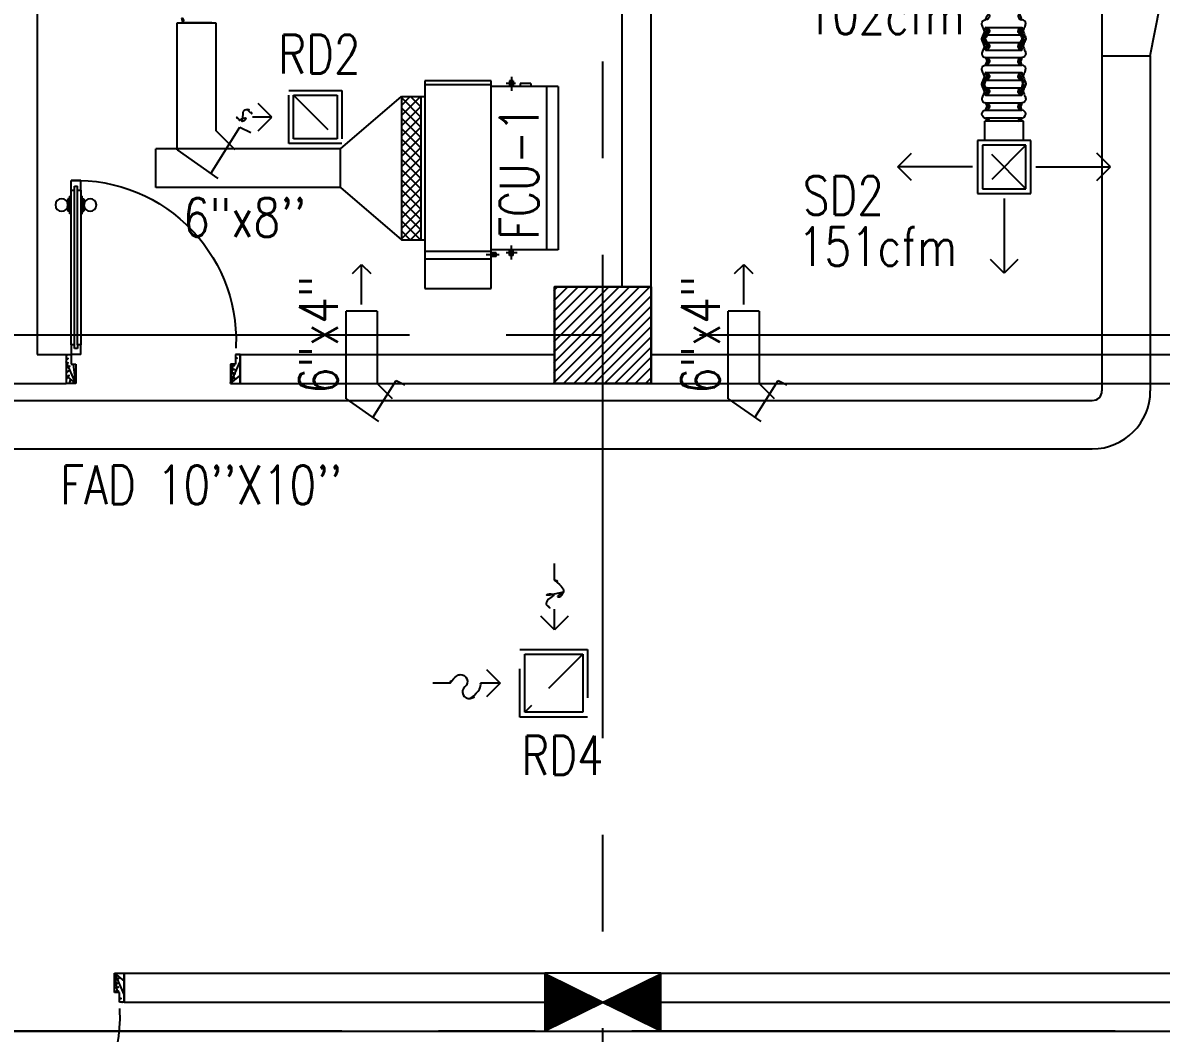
# Model space of a CAD drawing. Extents: x 417866231.7 to 417866328.5, y 43498046.7 to 43498124.2.
# Drawn here: x 417866269.08 to 417866274.97, y 43498081.2 to 43498086.42 of the extents above; entities that cross this region are included whole.
import ezdxf

# ---------------------------------------------------------------- set-up
doc = ezdxf.new("R2010")
doc.units = 0
doc.header["$MEASUREMENT"] = 0
doc.linetypes.add('CENTERX2', pattern=[4, 2.5, -0.5, 0.5, -0.5])
doc.linetypes.add('HIDDEN', pattern=[0.375, 0.25, -0.125])
doc.layers.get('0').update_dxf_attribs({"linetype": 'CONTINUOUS'})
for name, color, linetype in [('AXES', 11, 'CENTERX2'), ('COL', 7, 'CONTINUOUS'), ('DOOR', 9, 'CONTINUOUS'), ('DUCT', 6, 'CONTINUOUS'), ('FCU', 6, 'CONTINUOUS'), ('HAT', 11, 'CONTINUOUS'), ('M-AC-FLEX', 7, 'CONTINUOUS'), ('M-EGU.', 2, 'CONTINUOUS'), ('M-TEXT', 2, 'CONTINUOUS'), ('ROOF', 11, 'CONTINUOUS'), ('WALL', 9, 'CONTINUOUS')]:
    doc.layers.add(name, color=color, linetype=linetype)
doc.styles.add('ROMANS', font='ROMANS.shx', dxfattribs={"width": 0.6})
pattern_1 = [(45, (0, 0), (-26.51650429449553, 26.51650429449553), [])]

# ---------------------------------------------------------------- blocks, each defined once
blk = doc.blocks.new('DOOR90')
at = {"layer": 'DOOR', "color": 7, "linetype": 'ByBlock'}
for p, q in [((-150, 0), (0, 0)), ((-150, 0), (-150, -25)), ((0, -50), (-113.7099299924448, 0)), ((0, -50), (-40.1457343158545, 0)), ((0, -50), (0, 0)), ((-1000, -25), (-1050, -25)), ((-1050, -75), (-1050, -25)), ((-1050, -25), (-1050, -75)), ((-1000, -41.9999999999709), (-1020, -41.9999999999709)), ((-1020, -42), (-1020, -58)), ((-1000, -58), (-1020, -58)), ((-1000, -25), (-1000, -41.9999999999709)), ((-1000, -58), (-1000, -75)), ((-877.6424572214019, -17.79999999995925), (-967.6424572214019, -17.79999999995925)), ((-967.6424572214019, -25), (-967.6424572214019, -17.79999999995925)), ((-955.0424572214251, -8.799999999959255), (-890.2424572213786, -8.799999999959255)), ((-955.0424572214251, -17.79999999995925), (-955.0424572214251, -8.799999999959255)), ((-955.0424572214251, -17.79999999995925), (-890.2424572213786, -17.79999999995925)), ((-890.2424572213786, -17.79999999995925), (-890.2424572213786, -8.799999999959255)), ((-877.6424572214019, -25), (-877.6424572214019, -17.79999999995925)), ((-200, -25), (-150, -25)), ((-200, -42), (-200, -25)), ((-180, -42), (-200, -42)), ((-200, -58), (-180, -58)), ((-200, -75), (-200, -58)), ((-180, -58), (-180, -42)), ((-150, -25), (-100, -25)), ((-150, -75), (-150, -25)), ((-100, -25), (-100, -50)), ((0, -50), (-100, -36.64271395650576)), ((-100, -50), (0, -50)), ((-1000, -75), (-1050, -74.99999999947613)), ((-967.6424572214019, -75), (-967.6424572214019, -82.20000000004075)), ((-877.6424572214019, -82.20000000004075), (-967.6424572214019, -82.20000000004075)), ((-955.0424572214251, -82.20000000004075), (-890.2424572213786, -82.20000000004075)), ((-955.0424572214251, -82.20000000004075), (-955.0424572214251, -91.20000000004075)), ((-955.0424572214251, -91.20000000004075), (-890.2424572213786, -91.20000000004075)), ((-890.2424572213786, -82.20000000004075), (-890.2424572213786, -91.20000000004075)), ((-877.6424572214019, -75), (-877.6424572214019, -82.20000000004075)), ((-150, -75), (-200, -75)), ((-150, -875), (-100, -875)), ((-150, -900), (-150, -875)), ((0, -850), (-113.7099299924448, -900)), ((-100, -875), (-100, -850)), ((0, -850), (-100, -863.3572860434942)), ((-100, -850), (0, -850)), ((0, -850), (-40.1457343158545, -900)), ((0, -850), (0, -900)), ((-150, -900), (0, -900)), ((0, -900), (-150, -900))]:
    blk.add_line(p, q, dxfattribs=at)
at = {"layer": 'DOOR', "linetype": 'ByBlock'}
for p, q in [((-200, -25), (-1000, -25)), ((-200, -42), (-1000, -41.9999999999709)), ((-200, -58), (-1000, -58)), ((-1000, -75), (-200, -75))]:
    blk.add_line(p, q, dxfattribs=at)
at = {"layer": 'DOOR', "color": 7, "linetype": 'ByBlock'}
for centre in [(-922.6424572214019, 23.53094421501737), (-922.6424572214019, -123.5309442149592)]:
    blk.add_circle(centre, 32.39999999998526, dxfattribs=at)
for centre, radius, start, end in [((0, -50), 154.4019578127773, 161.1052885482714, 166.2857707768669), ((0, -50), 94.40195781277725, 148.0181880328085, 180), ((0, -50), 134.4019578127773, 158.159849394549, 169.2800236450682), ((0, -50), 114.4019578127773, 154.0838418822192, 167.37742587102), ((0, -50), 74.40195781277725, 137.7764264185456, 180), ((0, -50), 54.40195781277725, 113.2073828924446, 180), ((0, -50), 34.40195781277725, 90, 180), ((0, -50), 14.40195781277725, 90, 180), ((0, -850), 134.4019578127773, 190.7199763549318, 201.840150605451), ((0, -850), 94.40195781277725, 180, 211.9818119671915), ((0, -850), 74.40195781277725, 180, 222.2235735814543), ((0, -850), 54.40195781277725, 180, 246.7926171075554), ((0, -850), 34.40195781277725, 180, 270), ((0, -850), 14.40195781277725, 180, 270), ((0, -850), 154.4019578127773, 193.7142292231331, 198.8947114517286)]:
    blk.add_arc(centre, radius, start, end, dxfattribs=at)
at = {"layer": 'DOOR', "linetype": 'HIDDEN', "ltscale": 0.5}
blk.add_arc((-222.2222222220153, -49.99999999976717), 828.155208510499, 178.270116378131, 275.0030377036063, dxfattribs=at)
blk = doc.blocks.new('*X76')
at = {"color": 0}
for p, q in [((227925.5536769295, 149489.7339738117), (228425.5536769295, 149989.7339738117)), ((227928.5557043091, 149545.7690097803), (228372.5206683405, 149989.7339738117)), ((227928.5557043091, 149598.8020183693), (228319.4876597515, 149989.7339738117)), ((227928.5557043091, 149651.8350269583), (228266.4546511625, 149989.7339738117)), ((227928.5557043091, 149704.8680355472), (228213.4216425735, 149989.7339738117)), ((227928.5557043091, 149757.9010441362), (228160.3886339845, 149989.7339738117)), ((227928.5557043091, 149810.9340527252), (228107.3556253955, 149989.7339738117)), ((227928.5557043091, 149863.9670613142), (228054.3226168065, 149989.7339738117)), ((227928.5557043091, 149917.0000699032), (228001.2896082175, 149989.7339738117)), ((227928.5557043091, 149970.0330784922), (227948.2565996285, 149989.7339738117)), ((227978.5866855185, 149489.7339738117), (228428.555704309, 149939.7029926023)), ((228031.6196941074, 149489.7339738117), (228428.555704309, 149886.6699840132)), ((228084.6527026964, 149489.7339738117), (228428.555704309, 149833.6369754242)), ((228137.6857112854, 149489.7339738117), (228428.555704309, 149780.6039668353)), ((228190.7187198744, 149489.7339738117), (228428.555704309, 149727.5709582463)), ((228243.7517284634, 149489.7339738117), (228428.555704309, 149674.5379496573)), ((228296.7847370524, 149489.7339738117), (228428.555704309, 149621.5049410683)), ((228349.8177456414, 149489.7339738117), (228428.555704309, 149568.4719324793)), ((228402.8507542304, 149489.7339738117), (228428.555704309, 149515.4389238903))]:
    blk.add_line(p, q, dxfattribs=at)
blk = doc.blocks.new('COL50')
at = {"layer": 'COL'}
blk.add_lwpolyline([(-249.9999999999709, 250), (-249.9999999999418, -250), (250, -250), (249.9999999999709, 250)], close=True, dxfattribs=at)
blk = doc.blocks.new('C5')
at = {"layer": 'HAT', "linetype": 'ByBlock'}
h = blk.add_hatch(dxfattribs=at)
h.set_pattern_fill('ANSI31', color=256, scale=300, style=0)
h.set_pattern_definition([(45, (-223356.1822811712, -51411.00533739349), (-26.51650429449553, 26.51650429449553), [])])
h.paths.add_polyline_path([(300.0000000001455, 300.0000000000218), (0, 300.0000000000146), (0, 1.455191522836685e-11), (300.0000000001164, 3.637978807091713e-11)])
h.paths.add_polyline_path([(599.9999999999709, 300.0000000000073), (300.0000000001455, 300.0000000000073), (300.0000000000873, 4.365574568510056e-11), (600, 6.548361852765083e-11)])
at = {"layer": 'COL'}
blk.add_lwpolyline([(600, 300.0000000000509), (0, 300.0000000000218), (0, 2.91038304567337e-11), (600, 5.820766091346741e-11)], close=True, dxfattribs=at)
blk = doc.blocks.new('*X29')
at = {"color": 0}
for p, q in [((16890.47746209932, -2466.570672882412), (16943.4517006644, -2413.596434317336)), ((16990.47746209933, -2512.466117304769), (16891.6077791119, -2413.596434317336)), ((16990.47746209933, -2459.433108715778), (16944.64078770089, -2413.596434317336)), ((16890.47746209932, -2519.603681471403), (16990.47746209933, -2419.603681471401)), ((16990.47746209933, -2565.49912589376), (16890.47746209932, -2465.499125893757)), ((16890.47746209932, -2572.636690060394), (16990.47746209933, -2472.636690060392)), ((16990.47746209933, -2618.532134482751), (16890.47746209932, -2518.532134482748)), ((16890.47746209932, -2625.669698649385), (16990.47746209933, -2525.669698649383)), ((16990.47746209933, -2671.565143071742), (16890.47746209932, -2571.565143071739)), ((16890.47746209932, -2678.702707238376), (16990.47746209933, -2578.702707238374)), ((16990.47746209933, -2724.598151660733), (16890.47746209932, -2624.59815166073)), ((16890.47746209932, -2731.735715827367), (16990.47746209933, -2631.735715827365)), ((16990.47746209933, -2777.631160249724), (16890.47746209932, -2677.631160249721)), ((16890.47746209932, -2784.768724416358), (16990.47746209933, -2684.768724416357)), ((16990.47746209933, -2830.664168838715), (16890.47746209932, -2730.664168838713)), ((16890.47746209932, -2837.801733005349), (16990.47746209933, -2737.801733005348)), ((16990.47746209933, -2883.697177427706), (16890.47746209932, -2783.697177427704)), ((16890.47746209932, -2890.83474159434), (16990.47746209933, -2790.834741594339)), ((16990.47746209933, -2936.730186016697), (16890.47746209932, -2836.730186016694)), ((16890.47746209932, -2943.867750183331), (16990.47746209933, -2843.86775018333)), ((16990.47746209933, -2989.763194605689), (16890.47746209932, -2889.763194605686)), ((16890.47746209932, -2996.900758772323), (16990.47746209933, -2896.900758772321)), ((16990.47746209933, -3042.796203194679), (16890.47746209932, -2942.796203194677)), ((16890.47746209932, -3049.933767361314), (16990.47746209933, -2949.933767361312)), ((16990.47746209933, -3095.82921178367), (16890.47746209932, -2995.829211783668)), ((16890.47746209932, -3102.966775950305), (16990.47746209933, -3002.966775950303)), ((16990.47746209933, -3148.862220372662), (16890.47746209932, -3048.862220372659)), ((16891.53081232129, -3154.946434317336), (16990.47746209933, -3055.999784539294)), ((16943.52866745501, -3154.946434317336), (16890.47746209932, -3101.89522896165)), ((16944.56382091028, -3154.946434317336), (16990.47746209933, -3109.032793128285))]:
    blk.add_line(p, q, dxfattribs=at)
blk = doc.blocks.new('WHE06')
at = {"color": 3}
for p, q in [((688.9750000238419, 621.5), (346.0749999880791, 621.5)), ((346.0749999880791, 621.5), (346.0749999880791, 469.1000000014901)), ((688.9750000238419, 469.1000000014901), (688.9750000238419, 621.5)), ((242.1000000238419, 472.1842434704304), (242.1000000238419, 399.4801759719849)), ((60.32499998807907, -422.25), (60.32499998807907, 422.25)), ((212.2971614003181, 437.25), (269.0589052438736, 437.25)), ((232.1000000238419, 452.25), (232.1000000238419, 422.25)), ((232.1000000238419, 452.25), (252.1000000238419, 452.25)), ((252.1000000238419, 452.25), (252.1000000238419, 422.25)), ((304.9940044879913, 447.6499999985099), (373.2827185988426, 447.6499999985099)), ((321.0749999880791, 457.6499999985099), (321.0749999880791, 437.6499999985099)), ((321.0749999880791, 457.6499999985099), (346.0749999880791, 457.6499999985099)), ((321.0749999880791, 437.6499999985099), (346.0749999880791, 437.6499999985099)), ((346.0749999880791, 430.4178223386407), (688.9750000238419, 430.4178223386407)), ((811.1999999880791, 370.6749999970198), (688.9750000238419, 370.6749999970198)), ((711.1999999880791, -370.6749999970198), (711.1999999880791, 370.6749999970198)), ((811.1999999880791, -370.6749999970198), (811.1999999880791, 370.6749999970198)), ((242.1000000238419, -472.1842434704304), (242.1000000238419, -399.4801759719849)), ((811.1999999880791, -370.6749999970198), (688.9750000238419, -370.6749999970198)), ((141.6357128024101, -437.25), (141.6357128024101, -422.25)), ((141.6357128024101, -437.25), (196.5700032711029, -437.25)), ((196.5700032711029, -437.25), (196.5700032711029, -422.25)), ((221.3790392279625, -437.25), (269.0589052438736, -437.25)), ((232.1000000238419, -452.25), (232.1000000238419, -422.25)), ((232.1000000238419, -452.25), (252.1000000238419, -452.25)), ((252.1000000238419, -452.25), (252.1000000238419, -422.25)), ((346.0749999880791, -430.4178223386407), (688.9750000238419, -430.4178223386407))]:
    blk.add_line(p, q, dxfattribs=at)
at = {"color": 6}
for p, q in [((0, -422.25), (0, 422.25)), ((0, 422.25), (346.0749999880791, 422.25)), ((346.0749999880791, 469.1000000014901), (346.0749999880791, -450.8250000029802)), ((688.9750000238419, 469.1000000014901), (346.0749999880791, 469.1000000014901)), ((688.9750000238419, -450.8250000029802), (688.9750000238419, 469.1000000014901)), ((0, -422.25), (346.0749999880791, -422.25)), ((346.0749999880791, -450.8250000029802), (688.9750000238419, -450.8250000029802))]:
    blk.add_line(p, q, dxfattribs=at)
at = {"color": 11}
blk.add_blockref('*X29', (-16179.27746212482, 2784.271434314549), dxfattribs=at)

msp = doc.modelspace()

# ---------------------------------------------------------------- hatches: boundary and pattern name
at = {"layer": 'HAT'}
h = msp.add_hatch(dxfattribs=at)
h.set_pattern_fill('ANSI31', color=256, scale=300, style=0)
h.set_pattern_definition(pattern_1)
h.paths.add_polyline_path([(417866274.1968632, 43498084.70208099), (417866274.1968632, 43498085.05208099), (417866273.8968632, 43498085.05208099), (417866273.8968632, 43498084.70208099)])
h.paths.add_polyline_path([(417866273.8968632, 43498084.35208099), (417866274.1968632, 43498084.35208099), (417866274.1968632, 43498084.70208099), (417866273.8968632, 43498084.70208099)])
h = msp.add_hatch(dxfattribs=at)
h.set_pattern_fill('ANSI31', color=256, scale=300, style=0)
h.set_pattern_definition(pattern_1)
h.paths.add_polyline_path([(417866274.5168632, 43498084.70208099), (417866274.5168632, 43498085.05208099), (417866274.2168632, 43498085.05208099), (417866274.2168632, 43498084.70208099)])
h.paths.add_polyline_path([(417866274.2168632, 43498084.35208099), (417866274.5168632, 43498084.35208099), (417866274.5168632, 43498084.70208099), (417866274.2168632, 43498084.70208099)])

# ---------------------------------------------------------------- linework, layer by layer
at = {"layer": 'AXES'}
for p, q in [((417866272.0786051, 43498046.72449277), (417866272.0786051, 43498123.53716789)), ((417866307.0786051, 43498084.80878641), (417866239.0386051, 43498084.80878641)), ((417866306.7286051, 43498081.20878641), (417866239.0386051, 43498081.20878641))]:
    msp.add_line(p, q, dxfattribs=at)
at = {"layer": 'DUCT', "linetype": 'ByBlock'}
for p, q in [((417866274.6611952, 43498088.58719017), (417866274.6611952, 43498084.52097195)), ((417866274.9111952, 43498086.25335851), (417866274.9611952, 43498086.50749288)), ((417866269.8778712, 43498086.42452512), (417866270.0778712, 43498086.42452512)), ((417866269.8778712, 43498085.76691617), (417866269.8778712, 43498086.42452512)), ((417866270.0778712, 43498086.42452512), (417866270.0778712, 43498085.86691616)), ((417866274.6611952, 43498086.25335851), (417866274.9111952, 43498086.25335851)), ((417866274.9111952, 43498086.25335851), (417866274.9111952, 43498084.52097195)), ((417866270.7224568, 43498085.77261777), (417866271.0369591, 43498086.04329278)), ((417866270.1778712, 43498085.76691617), (417866270.0778712, 43498085.86691616)), ((417866269.7666383, 43498085.57261778), (417866269.7666383, 43498085.77261777)), ((417866270.7224568, 43498085.77261777), (417866269.7666383, 43498085.77261777)), ((417866270.7224568, 43498085.57261778), (417866270.7224568, 43498085.77261777)), ((417866270.7224568, 43498085.57261778), (417866269.7666383, 43498085.57261778)), ((417866270.7224568, 43498085.57261778), (417866271.0369591, 43498085.30194277)), ((417866270.9114286, 43498084.93295652), (417866270.7514286, 43498084.93295652)), ((417866272.8877769, 43498084.93295652), (417866272.7277768, 43498084.93295652)), ((417866265.6773189, 43498084.47097195), (417866274.6111951, 43498084.47097195)), ((417866265.6773189, 43498084.22097195), (417866274.6111951, 43498084.22097195))]:
    msp.add_line(p, q, dxfattribs=at)
at = {"layer": 'DUCT'}
for p, q in [((417866270.0510025, 43498085.64568835), (417866270.2011848, 43498085.88502394)), ((417866270.2011848, 43498085.88502394), (417866270.2576267, 43498085.85625095)), ((417866270.2011848, 43498085.88502394), (417866270.2011848, 43498085.88502394)), ((417866269.8778712, 43498085.76691617), (417866270.0877931, 43498085.6199273)), ((417866270.7514286, 43498084.47977953), (417866270.7514286, 43498084.93295652)), ((417866270.9114286, 43498084.93295652), (417866270.9114286, 43498084.55977952)), ((417866272.7277768, 43498084.47977953), (417866272.7277768, 43498084.93295652)), ((417866272.8877769, 43498084.93295652), (417866272.8877769, 43498084.55977952)), ((417866270.8899336, 43498084.38279728), (417866271.0100795, 43498084.57426574)), ((417866270.9914286, 43498084.47977953), (417866270.9114286, 43498084.55977952)), ((417866271.0100795, 43498084.57426574), (417866271.055233, 43498084.55124735)), ((417866272.8662819, 43498084.38279728), (417866272.9864277, 43498084.57426574)), ((417866272.9677768, 43498084.47977953), (417866272.8877769, 43498084.55977952)), ((417866272.9864277, 43498084.57426574), (417866273.0315812, 43498084.55124735)), ((417866270.7514286, 43498084.47977953), (417866270.9193661, 43498084.36218844)), ((417866272.7277768, 43498084.47977953), (417866272.8957143, 43498084.36218844))]:
    msp.add_line(p, q, dxfattribs=at)
at = {"layer": 'DUCT', "linetype": 'ByBlock'}
for radius in [0.05, 0.3]:
    msp.add_arc((417866274.6111951, 43498084.52097195), radius, 270, 0, dxfattribs=at)
at = {"layer": 'M-AC-FLEX', "color": 11}
for p, q in [((417866270.0563787, 43498086.42452512), (417866269.8993636, 43498086.42452512)), ((417866274.0594371, 43498086.40063802), (417866274.2469311, 43498086.40063802)), ((417866274.0594371, 43498086.3616863), (417866274.2469311, 43498086.3616863)), ((417866274.0594371, 43498086.32268626), (417866274.2469311, 43498086.32268626)), ((417866274.0594371, 43498086.32263795), (417866274.2469311, 43498086.32263795)), ((417866274.0594371, 43498086.28368623), (417866274.2469311, 43498086.28368623)), ((417866274.0594371, 43498086.24468625), (417866274.2469311, 43498086.24468625)), ((417866274.0594371, 43498086.24468625), (417866274.2469311, 43498086.24468625)), ((417866274.0594371, 43498086.20568622), (417866274.2469311, 43498086.20568622)), ((417866274.0594371, 43498086.20568622), (417866274.2469311, 43498086.20568622)), ((417866274.0594371, 43498086.16668624), (417866274.2469311, 43498086.16668624)), ((417866274.0594371, 43498086.12773452), (417866274.2469311, 43498086.12773452)), ((417866274.0594371, 43498086.12768621), (417866274.2469311, 43498086.12768621)), ((417866274.0594371, 43498086.08873449), (417866274.2469311, 43498086.08873449)), ((417866274.0594371, 43498086.08868618), (417866274.2469311, 43498086.08868618)), ((417866274.0594371, 43498086.04973445), (417866274.2469311, 43498086.04973445)), ((417866274.0594371, 43498086.01073448), (417866274.2469311, 43498086.01073448)), ((417866274.0594371, 43498086.01073448), (417866274.2469311, 43498086.01073448)), ((417866274.0594371, 43498085.97173444), (417866274.2469311, 43498085.97173444)), ((417866274.0594371, 43498085.97173444), (417866274.2469311, 43498085.97173444)), ((417866274.0594371, 43498085.93273447), (417866274.2469311, 43498085.93273447))]:
    msp.add_line(p, q, dxfattribs=at)
at = {"layer": 'M-AC-FLEX'}
for points in [[(417866269.8993636, 43498086.44798777, -1), (417866269.8993636, 43498086.42452524, 0.001126673975510654), (417866269.8993108, 43498086.42452512, 0.001126673975510654)], [(417866274.0594371, 43498086.36163799, 1), (417866274.0594371, 43498086.40063802, -0.9999999999999997), (417866274.0594371, 43498086.439638, 0.9999999999999997), (417866274.0594371, 43498086.47863803, -0.008922208175201772), (417866274.0587533, 43498086.47863803, -0.008922208175201772)], [(417866274.2469311, 43498086.36163799, -1), (417866274.2469311, 43498086.40063802, 0.9999999999999997), (417866274.2469311, 43498086.439638, -1), (417866274.2469311, 43498086.47863803, 0.008922208175201772), (417866274.2476149, 43498086.47863803, 0.008922208175201772)], [(417866274.0594371, 43498086.40063802, -1), (417866274.0594371, 43498086.36163799, 0.9999999999999997), (417866274.0594371, 43498086.32263801)], [(417866274.2469311, 43498086.40063802, 1), (417866274.2469311, 43498086.36163799, -0.9999999999999997), (417866274.2469311, 43498086.32263801)], [(417866274.0687547, 43498086.36405639, -0.1251917153874746), (417866274.0594371, 43498086.3616863, 0.9999999999999997), (417866274.0594371, 43498086.32268632)], [(417866274.0594371, 43498086.32268632, -1), (417866274.0594371, 43498086.3616863)], [(417866274.0594371, 43498086.28368623, 1), (417866274.0594371, 43498086.32268626, -0.9999999999999997), (417866274.0594371, 43498086.36168624)], [(417866274.0594371, 43498086.36168624, 1), (417866274.0594371, 43498086.32268626)], [(417866274.0594371, 43498086.32263801, -1), (417866274.0594371, 43498086.36163799)], [(417866274.0687547, 43498086.32026786, 0.1251917153874746), (417866274.0594371, 43498086.32263795, -0.9999999999999997), (417866274.0594371, 43498086.36163793)], [(417866274.0594371, 43498086.36163793, 1), (417866274.0594371, 43498086.32263795)], [(417866274.2469311, 43498086.28368623, -1), (417866274.2469311, 43498086.32268626, 0.9999999999999997), (417866274.2469311, 43498086.36168624)], [(417866274.2376136, 43498086.36405639, 0.1251913587584281), (417866274.2469311, 43498086.3616863, -0.9999999999999997), (417866274.2469311, 43498086.32268632)], [(417866274.2376136, 43498086.32026786, -0.1251913587584281), (417866274.2469311, 43498086.32263795, 0.9999999999999997), (417866274.2469311, 43498086.36163793)], [(417866274.2469793, 43498086.32268638, 1.000000764127005), (417866274.2469311, 43498086.3616863)], [(417866274.2469793, 43498086.36168618, -1.000000764127005), (417866274.2469311, 43498086.32268626)], [(417866274.2469793, 43498086.32263807, 1.000000764127005), (417866274.2469311, 43498086.36163799)], [(417866274.2469793, 43498086.36163787, -1.000000764127005), (417866274.2469311, 43498086.32263795)], [(417866274.0594371, 43498086.32268626, -1), (417866274.0594371, 43498086.28368623, 0.9999999999999997), (417866274.0594371, 43498086.24468625, -0.9999999999999997), (417866274.0594371, 43498086.20568622, 0.008922208175201772), (417866274.0587533, 43498086.20568622, 0.008922208175201772)], [(417866274.2469311, 43498086.32268626, 1), (417866274.2469311, 43498086.28368623, -0.9999999999999997), (417866274.2469311, 43498086.24468625, 1), (417866274.2469311, 43498086.20568622, -0.008922208175201772), (417866274.2476149, 43498086.20568622, -0.008922208175201772)], [(417866274.0594371, 43498086.12768621, 1), (417866274.0594371, 43498086.16668624, -0.9999999999999997), (417866274.0594371, 43498086.20568622, 0.9999999999999997), (417866274.0594371, 43498086.24468625, -0.008922208175201772), (417866274.0587533, 43498086.24468625, -0.008922208175201772)], [(417866274.2469311, 43498086.12768621, -1), (417866274.2469311, 43498086.16668624, 0.9999999999999997), (417866274.2469311, 43498086.20568622, -1), (417866274.2469311, 43498086.24468625, 0.008922208175201772), (417866274.2476149, 43498086.24468625, 0.008922208175201772)], [(417866274.0594371, 43498086.16673455, -1), (417866274.0594371, 43498086.12773452, 0.9999999999999997), (417866274.0594371, 43498086.08873454)], [(417866274.0594371, 43498086.16668624, -1), (417866274.0594371, 43498086.12768621, 0.9999999999999997), (417866274.0594371, 43498086.08868624)], [(417866274.2469311, 43498086.16673455, 1), (417866274.2469311, 43498086.12773452, -0.9999999999999997), (417866274.2469311, 43498086.08873454)], [(417866274.2469311, 43498086.16668624, 1), (417866274.2469311, 43498086.12768621, -0.9999999999999997), (417866274.2469311, 43498086.08868624)], [(417866274.0594371, 43498086.08873454, -1), (417866274.0594371, 43498086.12773452)], [(417866274.0594371, 43498086.04973445, 1), (417866274.0594371, 43498086.08873449, -0.9999999999999997), (417866274.0594371, 43498086.12773446)], [(417866274.0594371, 43498086.12773446, 1), (417866274.0594371, 43498086.08873449)], [(417866274.0594371, 43498086.08868624, -1), (417866274.0594371, 43498086.12768621)], [(417866274.0594371, 43498086.04968614, 1), (417866274.0594371, 43498086.08868618, -0.9999999999999997), (417866274.0594371, 43498086.12768615)], [(417866274.0594371, 43498086.12768615, 1), (417866274.0594371, 43498086.08868618)], [(417866274.2469311, 43498086.04973445, -1), (417866274.2469311, 43498086.08873449, 0.9999999999999997), (417866274.2469311, 43498086.12773446)], [(417866274.2469311, 43498086.04968614, -1), (417866274.2469311, 43498086.08868618, 0.9999999999999997), (417866274.2469311, 43498086.12768615)], [(417866274.2469793, 43498086.0887346, 1.000000764127005), (417866274.2469311, 43498086.12773452)], [(417866274.2469793, 43498086.1277344, -1.000000764127005), (417866274.2469311, 43498086.08873449)], [(417866274.2469793, 43498086.08868629, 1.000000764127005), (417866274.2469311, 43498086.12768621)], [(417866274.2469793, 43498086.12768609, -1.000000764127005), (417866274.2469311, 43498086.08868618)], [(417866274.0594371, 43498086.08873449, -1), (417866274.0594371, 43498086.04973445, 0.9999999999999997), (417866274.0594371, 43498086.01073448, -0.9999999999999997), (417866274.0594371, 43498085.97173444, 0.008922208175201772), (417866274.0587533, 43498085.97173444, 0.008922208175201772)], [(417866274.2469311, 43498086.08873449, 1), (417866274.2469311, 43498086.04973445, -0.9999999999999997), (417866274.2469311, 43498086.01073448, 1), (417866274.2469311, 43498085.97173444, -0.008922208175201772), (417866274.2476149, 43498085.97173444, -0.008922208175201772)], [(417866274.078703, 43498085.91624697, 0.3694789344341924), (417866274.0594371, 43498085.93273447, -0.9999999999999997), (417866274.0594371, 43498085.97173444, 0.9999999999999997), (417866274.0594371, 43498086.01073448, -0.008922208175201772), (417866274.0587533, 43498086.01073448)], [(417866274.2276652, 43498085.91624697, -0.3694789344341924), (417866274.2469311, 43498085.93273447, 0.9999999999999997), (417866274.2469311, 43498085.97173444, -1), (417866274.2469311, 43498086.01073448, 0.008922208175201772), (417866274.2476149, 43498086.01073448)]]:
    msp.add_lwpolyline(points, format="xyb", dxfattribs=at)
at = {"layer": 'M-EGU.', "linetype": 'HIDDEN'}
for p, q in [((417866270.4547158, 43498085.79951385), (417866270.4547158, 43498086.07451386)), ((417866270.4547158, 43498086.07451386), (417866270.7297158, 43498086.07451386)), ((417866270.4797158, 43498086.04951385), (417866270.7047158, 43498085.82451386)), ((417866270.7297158, 43498086.07451386), (417866270.7297158, 43498085.79951385)), ((417866270.7297158, 43498085.79951385), (417866270.4547158, 43498085.79951385)), ((417866274.2673506, 43498085.79124697), (417866274.0423506, 43498085.79124697)), ((417866274.2673506, 43498085.56624696), (417866274.0423506, 43498085.79124697)), ((417866274.2673506, 43498085.79124697), (417866274.0423506, 43498085.56624696)), ((417866274.0423506, 43498085.79124697), (417866274.0423506, 43498085.56624696)), ((417866274.2673506, 43498085.56624696), (417866274.2673506, 43498085.79124697)), ((417866274.0423506, 43498085.56624696), (417866274.2673506, 43498085.56624696)), ((417866271.6502905, 43498082.83378606), (417866271.6502905, 43498083.18378676)), ((417866271.6502905, 43498083.18378676), (417866272.000286, 43498083.18378676)), ((417866271.9752864, 43498083.15878671), (417866271.6752902, 43498082.85878611)), ((417866272.000286, 43498083.18378676), (417866272.000286, 43498082.83378606)), ((417866272.000286, 43498082.83378606), (417866271.6502905, 43498082.83378606))]:
    msp.add_line(p, q, dxfattribs=at)
at = {"layer": 'M-EGU.'}
for p, q in [((417866270.4797158, 43498085.82451386), (417866270.4797158, 43498086.04951385)), ((417866270.4797158, 43498086.04951385), (417866270.7047158, 43498086.04951385)), ((417866270.7047158, 43498086.04951385), (417866270.7047158, 43498085.82451386)), ((417866270.3672158, 43498085.93701386), (417866270.2965052, 43498086.00772454)), ((417866270.3672158, 43498085.93701386), (417866270.2661533, 43498085.93701386)), ((417866270.2965052, 43498085.86630318), (417866270.3672158, 43498085.93701386)), ((417866274.0548506, 43498085.81624696), (417866274.0548506, 43498085.91624697)), ((417866274.2548506, 43498085.91624697), (417866274.0548506, 43498085.91624697)), ((417866274.2548506, 43498085.81624696), (417866274.2548506, 43498085.91624697)), ((417866270.7047158, 43498085.82451386), (417866270.4797158, 43498085.82451386)), ((417866274.0173506, 43498085.81624696), (417866274.0173506, 43498085.54124697)), ((417866274.2923506, 43498085.81624696), (417866274.0173506, 43498085.81624696)), ((417866274.2923506, 43498085.54124697), (417866274.2923506, 43498085.81624696)), ((417866273.6048506, 43498085.67874697), (417866273.6755612, 43498085.74945764)), ((417866274.7048506, 43498085.67874697), (417866274.6341399, 43498085.74945764)), ((417866273.991033, 43498085.67874697), (417866273.6048506, 43498085.67874697)), ((417866273.6755612, 43498085.60803629), (417866273.6048506, 43498085.67874697)), ((417866274.3186682, 43498085.67874697), (417866274.7048506, 43498085.67874697)), ((417866274.6341399, 43498085.60803629), (417866274.7048506, 43498085.67874697)), ((417866274.0173506, 43498085.54124697), (417866274.2923506, 43498085.54124697)), ((417866274.1548506, 43498085.51492933), (417866274.1548506, 43498085.12874696)), ((417866270.7842335, 43498085.12798071), (417866270.8313734, 43498085.17512069)), ((417866270.8313734, 43498084.96766686), (417866270.8313734, 43498085.17512069)), ((417866270.8313734, 43498085.17512069), (417866270.8785134, 43498085.12798071)), ((417866272.7605816, 43498085.12798071), (417866272.8077216, 43498085.17512069)), ((417866272.8077216, 43498085.17512069), (417866272.8548616, 43498085.12798071)), ((417866272.8077216, 43498084.96766686), (417866272.8077216, 43498085.17512069)), ((417866274.1548506, 43498085.12874696), (417866274.0841399, 43498085.19945765)), ((417866274.2255613, 43498085.19945765), (417866274.1548506, 43498085.12874696)), ((417866271.8284518, 43498083.54183097), (417866271.8284518, 43498083.62782752)), ((417866271.8284518, 43498083.28468371), (417866271.8284518, 43498083.39154081)), ((417866271.8284518, 43498083.28468371), (417866271.757742, 43498083.35539453)), ((417866271.8991616, 43498083.35539453), (417866271.8284518, 43498083.28468371)), ((417866271.6752902, 43498082.85878611), (417866271.6752902, 43498083.15878671)), ((417866271.6752902, 43498083.15878671), (417866271.9752864, 43498083.15878671)), ((417866271.9752864, 43498083.15878671), (417866271.9752864, 43498082.85878611)), ((417866271.477174, 43498083.07916209), (417866271.5478838, 43498083.00845127)), ((417866271.2875868, 43498083.00845127), (417866271.1989508, 43498083.00845127)), ((417866271.5478838, 43498083.00845127), (417866271.4468226, 43498083.00845127)), ((417866271.5478838, 43498083.00845127), (417866271.477174, 43498082.93774045)), ((417866271.9752864, 43498082.85878611), (417866271.6752902, 43498082.85878611))]:
    msp.add_line(p, q, dxfattribs=at)
for points in [[(417866270.1865344, 43498085.93701386, 0.1324001419046424), (417866270.1976763, 43498085.92092569, 0.15664048728736), (417866270.213074, 43498085.91457726, 0.7366118572675341), (417866270.225693, 43498085.94604813, -0.7742319307937748), (417866270.2396137, 43498085.97646132, -0.2033489946306821), (417866270.2606887, 43498085.96273354, -0.1938082075567039), (417866270.2661533, 43498085.93701386)], [(417866271.8284518, 43498083.54183097, -0.1878616880635112), (417866271.8653256, 43498083.51910102, -0.2026446714702415), (417866271.8752034, 43498083.47994678, -0.6169147816705048), (417866271.8250836, 43498083.46375252, 0.6687084752237648), (417866271.7778926, 43498083.4445844, 0.1942850651709176), (417866271.7921235, 43498083.408709, 0.1860514396155063), (417866271.8284518, 43498083.39154081)], [(417866271.2875868, 43498083.00845127, -0.1324001419046424), (417866271.3098704, 43498083.04062767, -0.15664048728736), (417866271.3406654, 43498083.05332454, -0.7366118572675341), (417866271.3659031, 43498082.99038269, 0.7742319307937748), (417866271.393744, 43498082.92955618, 0.2033489946306821), (417866271.4358934, 43498082.95701178, 0.1938082075567039), (417866271.4468226, 43498083.00845127)]]:
    msp.add_lwpolyline(points, format="xyb", dxfattribs=at)
at = {"layer": 'ROOF'}
msp.add_line((417866264.7543349, 43498081.20878641), (417866297.4043349, 43498081.20878641), dxfattribs=at)
at = {"layer": 'WALL'}
for p, q in [((417866269.1536051, 43498088.26878641), (417866269.1536051, 43498084.70878641)), ((417866272.1786051, 43498085.05878641), (417866272.1786051, 43498088.26878641)), ((417866272.3286051, 43498085.05878641), (417866272.3286051, 43498088.26878641)), ((417866269.1536051, 43498084.70878641), (417866269.3036051, 43498084.70878641)), ((417866269.3036051, 43498084.70878641), (417866269.3036051, 43498084.55878641)), ((417866269.303606, 43498084.70878641), (417866269.3036051, 43498084.55878641)), ((417866270.2036061, 43498084.70878641), (417866270.2036051, 43498084.55878641)), ((417866270.2036061, 43498084.70878641), (417866271.8286051, 43498084.70878641)), ((417866272.3286051, 43498084.70878641), (417866275.6036051, 43498084.70878641)), ((417866268.216105, 43498084.55878641), (417866269.3036051, 43498084.55878641)), ((417866270.2036051, 43498084.55878641), (417866271.8286051, 43498084.55878641)), ((417866272.3286051, 43498084.55878641), (417866279.1787051, 43498084.55878641)), ((417866269.6036051, 43498081.35879198), (417866269.6036041, 43498081.50879198)), ((417866269.6036041, 43498081.50878641), (417866271.7786051, 43498081.50878641)), ((417866272.3786051, 43498081.50878641), (417866278.9786051, 43498081.50878641)), ((417866269.6036041, 43498081.35878628), (417866271.7786051, 43498081.35878628)), ((417866272.3786051, 43498081.35878641), (417866278.9786051, 43498081.35878641))]:
    msp.add_line(p, q, dxfattribs=at)
at = {"layer": 'WALL', "linetype": 'ByBlock', "ltscale": 0.3}
msp.add_lwpolyline([(417866272.3286051, 43498085.05878641), (417866271.8286051, 43498085.05878641), (417866271.8286051, 43498084.55878641), (417866272.3286051, 43498084.55878641)], close=True, dxfattribs=at)

# ---------------------------------------------------------------- block references
at = {"layer": 'COL', "xscale": -0.0009999871253967285, "yscale": 0.001000002026557922, "zscale": 0.001}
msp.add_blockref('COL50', (417866272.0786051, 43498084.80878641), dxfattribs=at)
at = {"layer": 'COL', "linetype": 'ByBlock', "xscale": 0.0009999871253967285, "yscale": 0.001000002026557922, "zscale": 0.001}
msp.add_blockref('C5', (417866271.7786051, 43498081.20878641), dxfattribs=at)
at = {"layer": 'DOOR', "color": 0, "linetype": 'ByBlock', "yscale": 0.001000002026557922, "zscale": 0.001, "rotation": 90}
for p, xscale in [((417866269.3036051, 43498084.55947401), -0.001000002026557922), ((417866268.7036042, 43498081.50878628), 0.001000002026557922)]:
    msp.add_blockref('DOOR90', p, dxfattribs=dict(at, xscale=xscale))
at = {"layer": 'FCU', "linetype": 'ByBlock', "xscale": 0.0009999871253967285, "yscale": 0.001000002026557922, "zscale": 0.001, "rotation": 180}
msp.add_blockref('WHE06', (417866271.8481591, 43498085.67261778), dxfattribs=at)
at = {"layer": 'HAT', "xscale": 0.0009999871253967285, "yscale": 0.001000002026557922, "zscale": 0.001}
msp.add_blockref('*X76', (417866043.9000494, 43497935.06905244), dxfattribs=at)

# ---------------------------------------------------------------- texts
at = {"layer": 'M-TEXT', "style": 'ROMANS', "width": 0.8}
for s, p in [('102cfm', (417866273.1284278, 43498086.3651548)), ('RD2', (417866270.4003626, 43498086.16231734)), ('SD2', (417866273.1143809, 43498085.4318474)), ('6"x8\'\'', (417866269.9090782, 43498085.31783545)), ('151cfm', (417866273.0886891, 43498085.16726703)), ("FAD 10''X10''", (417866269.2722849, 43498083.93461216)), ('RD4', (417866271.6582395, 43498082.53595985))]:
    msp.add_text(s, height=0.2, dxfattribs=at).set_placement(p)
at = {"layer": 'M-TEXT', "style": 'ROMANS'}
for s, width, p in [('FCU-1', 0.75, (417866271.745728, 43498085.30405005)), ('6"x4"', 0.8, (417866270.7075867, 43498084.50489087)), ('6"x4"', 0.8, (417866272.6839349, 43498084.50489087))]:
    msp.add_text(s, height=0.2, rotation=90, dxfattribs=dict(at, width=width)).set_placement(p)

doc.saveas('drawing.dxf')
